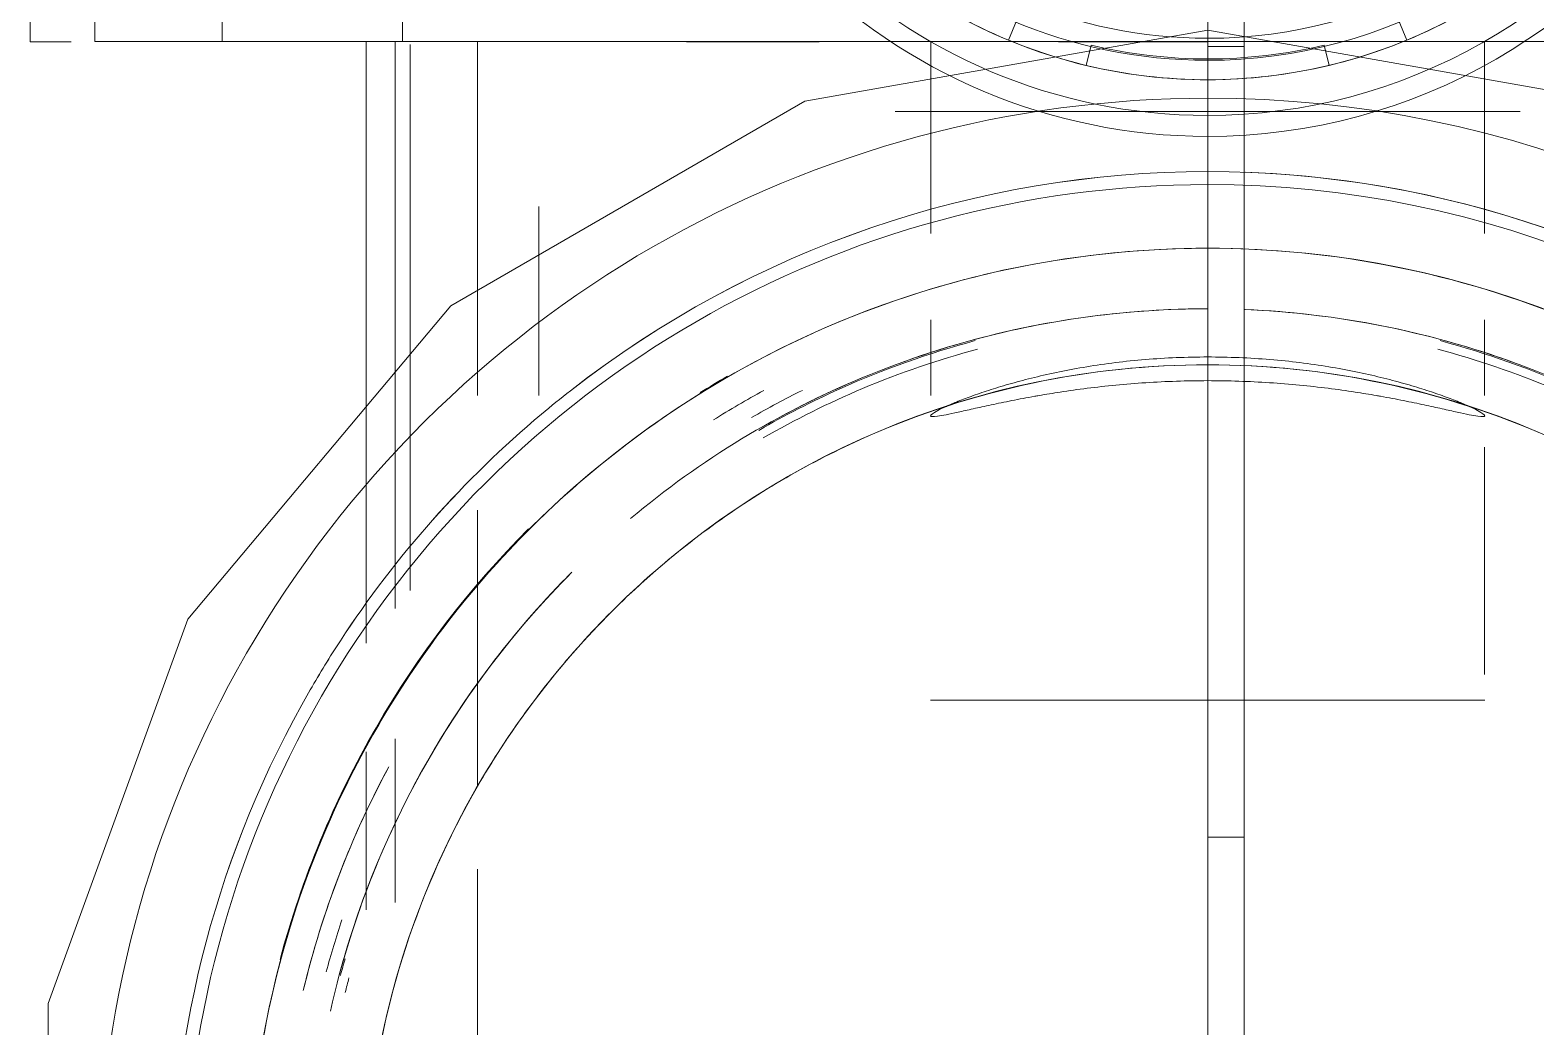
# Model space of a CAD drawing. Header units: metres. Extents: x 147 to 427, y -16 to 162.
# Drawn here: x 317.8347 to 317.9625, y 96.1173 to 96.202 of the extents above; entities that cross this region are included whole.
import ezdxf

# ---------------------------------------------------------------- set-up
doc = ezdxf.new("R2010")
doc.units = ezdxf.units.M
for name, color, linetype, lineweight in [('P-PIPE', 7, 'Continuous', 5), ('P-PIPE-CNTR', 7, 'Continuous', 5), ('P-SANR-FIXT', 7, 'Continuous', 5)]:
    doc.layers.add(name, color=color, linetype=linetype, lineweight=lineweight)

# ---------------------------------------------------------------- blocks, each defined once
blk = doc.blocks.new('Bomba Jacuzzi1 - 15B-T 1_1_2CV TRIF_220_380V _1 1_2CV_-V198-TÉRREO 1_20 - Dependente 1')
at = {"layer": 'P-SANR-FIXT', "color": 254, "lineweight": 15, "true_color": 0xd3d3d3}
for p, q in [((0.1535, 0.1000000000000005), (0.09902800000000002, 0.1000000000000005)), ((0.09902800000000002, 0.1000000000000006), (0.1535, 0.1000000000000006)), ((0.09902800000000002, 0.1000000000000006), (0.1535, 0.1000000000000006)), ((0.09905600000000002, 0.09127999058431754), (0.09905600000000002, 0.07370833872355638)), ((0.09905600000000002, 0.07308798808699972), (0.09905600000000002, 0.08369963825268044)), ((0.09905600000000002, 0.08369963825268044), (0.103056, 0.08369963825268044)), ((0.0990560000000322, 0.07147000000000037), (0.04795790829819046, 0.07147000000000037)), ((0.03983716857415912, 0.06899999999979373), (0.02594911746121761, 0.06899999999979373)), ((0.05242102550241265, 0.06772500000000041), (0.09878500888991258, 0.06772500000000041)), ((0.03579571668980281, 0.06200000000000031), (0.05924381482001789, 0.06200000000000031)), ((0.09905600000003041, 0.06200000000000031), (0.0689802932907526, 0.06200000000000031)), ((0.08634771557962757, -0.003109999999999865), (0.0085446547744097, -0.003109999999999865))]:
    blk.add_line(p, q, dxfattribs=at)
at = {"layer": 'P-SANR-FIXT', "color": 254, "lineweight": 15, "true_color": 0xe9e9e9}
for p, q in [((0.09902800000000002, 0.1000000000000005), (0.09902800000000002, 0.09650000000000053)), ((0.09902800000000002, 0.09650000000000054), (0.09902800000000002, 0.1000000000000006)), ((0.09905600000000002, 0.07370833872355638), (0.09905600000000002, 0.06682159082212967)), ((0.09905600000000002, 0.06838664109389185), (0.103056, 0.06838664109389185)), ((0.09311510000000002, 0.02652500000000036), (0.09311510000000002, 0.0229713238353825)), ((0.09905600000002632, 0.0235077779681538), (0.08275103697731374, 0.0235077779681538)), ((0.09905600000000002, 0.02272340506345061), (0.09905600000000002, 0.02352500000000038)), ((0.09905600000000002, 0.02037324762402934), (0.09905600000000002, 0.02352500000000038)), ((0.09905600000000002, 0.02037324762402911), (0.09905600000000002, 0.02272340506345061)), ((0.09905600000000002, 0.01663468702741362), (0.09905600000000002, 0.02037324762402911)), ((0.09905600000000002, 0.01663468702741398), (0.09905600000000002, 0.02037324762402934)), ((0.09311510000000002, 0.01176250000000003), (0.09311510000000002, 0.01663468702741362)), ((0.09311510000000002, 0.01176250000000048), (0.09311510000000002, 0.01663468702741398)), ((0.09311510000000002, 0.01326250000000045), (0.09311510000000002, 5.015419357484176e-16)), ((0.09905600000000002, 0.006088718036036797), (0.09905600000000002, 0.01176250000000003)), ((0.09905600000000002, 0.006088718036037295), (0.09905600000000002, 0.01176250000000048)), ((0.09905600000000002, -3.196042743662642e-17), (0.09905600000000002, 0.006088718036036797)), ((0.09905600000000002, 5.048044136244805e-16), (0.09905600000000002, 0.006088718036037295)), ((0.09311510000000002, 5.015419357484176e-16), (0.09311510000000002, -0.01326249999999951)), ((0.09311510000000002, -0.006088718036036295), (0.09311510000000002, 5.048044136244805e-16)), ((0.09311510000000002, -0.006088718036036832), (0.09311510000000002, -3.196042743662642e-17)), ((0.09905599999997164, -0.0031099999999996), (0.08634771557961866, -0.0031099999999996)), ((0.08634771557961862, -0.003109999999999684), (0.09905599999997158, -0.003109999999999684)), ((0.09905600000000002, -0.01176249999999998), (0.09905600000000002, -0.006088718036036832)), ((0.09905600000000002, -0.01176249999999954), (0.09905600000000002, -0.006088718036036295)), ((0.09311510000000002, -0.01663468702741345), (0.09311510000000002, -0.01176249999999998)), ((0.09311510000000002, -0.01663468702741305), (0.09311510000000002, -0.01176249999999954)), ((0.09905600000000002, -0.02272340506345007), (0.09905600000000002, -0.01663468702741345)), ((0.09905600000000002, -0.02272340506344993), (0.09905600000000002, -0.01663468702741305)), ((0.09311510000000002, -0.02297132383538193), (0.09311510000000002, -0.0256211825423172)), ((0.08275103697731374, -0.02350777796815307), (0.09905600000002632, -0.02350777796815307)), ((0.09311510000000002, -0.0256211825423172), (0.09311510000000002, -0.02652499999999965))]:
    blk.add_line(p, q, dxfattribs=at)
at = {"layer": 'P-SANR-FIXT', "color": 9, "lineweight": 15, "true_color": 0xc0c0c0}
for p, q in [((0.1535, 0.1000000000000005), (0.09902800000000002, 0.1000000000000005)), ((0.1870560000001197, 0.09449999999974462), (0.09905600000013966, 0.09449999999974462)), ((0.09905600000000002, 0.09450000000000038), (0.09905600000000002, -4.174393375318353e-16)), ((0.09905600000000002, 0.09450000000000038), (0.09905600000000002, 0.09127999058431754)), ((0.04795790829819046, 0.07147000000000037), (0.09905600000003222, 0.07147000000000037)), ((0.09905600000013966, 0.06899999999979373), (0.05090153967204333, 0.06899999999979373)), ((0.0689802932907526, 0.06200000000000031), (0.09905600000003041, 0.06200000000000031)), ((0.08689609248960532, 1.353583911622992e-16), (0.1075000000000001, 1.353583911622992e-16)), ((0.1075000000000001, -0.003109999999999865), (0.08634771557962757, -0.003109999999999865)), ((0.09905600000000002, -0.003145231169702491), (0.09905600000000002, -0.09449999999999967))]:
    blk.add_line(p, q, dxfattribs=at)
at = {"layer": 'P-SANR-FIXT', "color": 254, "lineweight": 15, "true_color": 0xe0e0e0}
for p, q in [((0.103056, 0.1000000000000005), (0.09905600000000002, 0.1000000000000005)), ((0.09905600000000002, 0.06838664109389146), (0.09905600000000002, 0.07308798808699972)), ((0.02532207243578296, 0.07147000000000037), (0.03873347263762102, 0.07147000000000037)), ((0.09878500888991258, 0.06772500000000041), (0.05242102550241265, 0.06772500000000041)), ((0.01093227280387992, 0.06200000000000031), (0.02877572674535542, 0.06200000000000031)), ((0.08275103697731374, 0.0235077779681538), (0.09905600000002632, 0.0235077779681538)), ((0.09311510000000002, 0.01663468702741362), (0.09311510000000002, 0.02352500000000038)), ((0.09311510000000002, 0.01663468702741398), (0.09311510000000002, 0.02352500000000038)), ((0.09311510000000002, 0.0229713238353825), (0.09311510000000002, -0.02297132383538193)), ((0.09311510000000002, 0.02297132383538264), (0.09311510000000002, 0.01326250000000045)), ((0.09311510000000002, -3.196042743662642e-17), (0.09311510000000002, 0.01176250000000003)), ((0.09311510000000002, 5.048044136244805e-16), (0.09311510000000002, 0.01176250000000048)), ((-0.08689609248962044, 1.353583911622991e-16), (0.08689609248960532, 1.353583911622992e-16)), ((0.09311510000000002, -0.01176249999999998), (0.09311510000000002, -0.006088718036036832)), ((0.09311510000000002, -0.01176249999999954), (0.09311510000000002, -0.006088718036036295)), ((0.09311510000000002, -0.01326249999999951), (0.09311510000000002, -0.02297132383538179)), ((0.09311510000000002, -0.02352499999999963), (0.09311510000000002, -0.01663468702741345)), ((0.09311510000000002, -0.02352499999999963), (0.09311510000000002, -0.01663468702741305)), ((0.09905600000002632, -0.02350777796815307), (0.08275103697731374, -0.02350777796815307))]:
    blk.add_line(p, q, dxfattribs=at)
at = {"layer": 'P-SANR-FIXT', "color": 7, "lineweight": 15, "true_color": 0xefefef}
for p, q in [((0.02877572674535541, 0.06200000000000031), (0.01661284993073687, 0.06200000000000031)), ((0.06898029329073861, 0.05680000000000045), (0.08503032854877601, 0.05680000000000045)), ((0.09311510000000002, 0.02652500000000036), (0.09311510000000002, 0.02297132383538264)), ((0.09905600000000002, 0.01176250000000003), (0.09905600000000002, 0.01663468702741362)), ((0.09905600000000002, 0.01176250000000048), (0.09905600000000002, 0.01663468702741398)), ((0.09905599999997156, 3.166817919009191e-16), (0.08689609248959657, 3.166817919009191e-16)), ((0.08689609248959661, 4.002593811947009e-16), (0.09905599999997163, 4.002593811947009e-16)), ((0.09905600000000002, -0.006088718036036295), (0.09905600000000002, 5.048044136244805e-16)), ((0.09905600000000002, -0.006088718036036832), (0.09905600000000002, -3.196042743662642e-17)), ((0.09905600000000002, -0.01663468702741345), (0.09905600000000002, -0.01176249999999998)), ((0.09905600000000002, -0.01663468702741305), (0.09905600000000002, -0.01176249999999954)), ((0.09311510000000002, -0.02297132383538179), (0.09311510000000002, -0.02652499999999965)), ((0.09905600000000002, -0.02352499999999963), (0.09905600000000002, -0.02272340506345007)), ((0.09905600000000002, -0.02352499999999963), (0.09905600000000002, -0.02272340506344993))]:
    blk.add_line(p, q, dxfattribs=at)
at = {"layer": 'P-SANR-FIXT', "color": 7, "lineweight": 15, "true_color": 0xf3f3f3}
for p, q in [((0.08503032854877601, 0.05680000000000045), (0.06898029329073861, 0.05680000000000045)), ((0.0431151, 0.01663468702741398), (0.0431151, 0.02352500000000038)), ((0.0431151, 0.01663468702741398), (0.0431151, 0.02352500000000038)), ((0.0431151, 5.048044136244805e-16), (0.0431151, 0.01176250000000048)), ((0.0431151, 0.006088718036037295), (0.0431151, 0.01176250000000048)), ((0.09902800000000002, 0.01267122112329023), (0.09902800000000002, 5.583533635444838e-16)), ((0.09905600000000002, 0.01278113293212703), (0.09905600000000002, 1.144990690029193e-15)), ((0.09905600000000002, 4.991340674109779e-16), (0.09905600000000002, 0.01272673134539941)), ((0.0431151, 5.048044136244805e-16), (0.0431151, 0.006088718036037295)), ((0.09862, 5.44077283226585e-16), (0.09862, -0.003109999999999457)), ((0.09862000000000003, 5.239850220384312e-16), (0.09862000000000003, -0.003109999999999476)), ((0.08634771557968073, -0.003109999999999457), (0.09862, -0.003109999999999457)), ((0.0431151, -0.02037324762402849), (0.0431151, -0.01663468702741305)), ((0.0431151, -0.02272340506344993), (0.0431151, -0.01663468702741305)), ((0.0431151, -0.02272340506344993), (0.0431151, -0.02037324762402849)), ((0.06458708914903882, -0.02350777796815307), (0.04528757249141721, -0.02350777796815307)), ((0.0645870891490574, -0.02350777796815307), (0.04528757249141908, -0.02350777796815307))]:
    blk.add_line(p, q, dxfattribs=at)
at = {"layer": 'P-SANR-FIXT', "color": 7, "lineweight": 15, "true_color": 0xfafafa}
for p, q in [((0.09902800000000002, 0.04425000000000057), (0.09902800000000002, 0.03300000000000055)), ((0.07541090421815666, 0.02350777796815381), (0.06898029329074325, 0.02350777796815381)), ((0.0431151, 0.01663468702741374), (0.0431151, 0.02272340506345065)), ((0.0431151, 0.01663468702741374), (0.0431151, 0.02272340506345065)), ((0.06658529617464228, 3.166817919009191e-16), (0.04311509999999998, 3.166817919009191e-16)), ((0.04311510000000002, 4.002593811947009e-16), (0.06658529617464233, 4.002593811947009e-16)), ((0.0431151, -0.00155842329472024), (0.0431151, 2.605611350916099e-16)), ((0.0431151, -0.01176249999999977), (0.0431151, 1.769835457978281e-16)), ((0.0431151, -0.01176249999999977), (0.0431151, 1.769835457978281e-16)), ((0.0431151, -0.003109999999999614), (0.0431151, -0.00155842329472024)), ((0.06898029329074327, -0.02350777796815307), (0.07541090421815669, -0.02350777796815307))]:
    blk.add_line(p, q, dxfattribs=at)
at = {"layer": 'P-SANR-FIXT', "color": 7, "lineweight": 15, "true_color": 0xfbfbfb}
for p, q in [((0.09902800000000002, 0.03300000000000057), (0.09902800000000002, 0.04425000000000058)), ((0.0431151, 0.01176250000000021), (0.0431151, 0.01663468702741374)), ((0.0431151, 0.01176250000000021), (0.0431151, 0.01663468702741374)), ((0.1075, 5.241691525270655e-16), (0.09862000000000003, 5.241691525270654e-16)), ((0.0431151, -0.01663468702741327), (0.0431151, -0.01176249999999977)), ((0.0431151, -0.01663468702741327), (0.0431151, -0.01176249999999977))]:
    blk.add_line(p, q, dxfattribs=at)
at = {"layer": 'P-SANR-FIXT', "color": 7, "lineweight": 15, "true_color": 0xfcfcfc}
for p, q in [((0.0431151, 0.02272340506345065), (0.0431151, 0.02352500000000038)), ((0.0431151, 0.02272340506345065), (0.0431151, 0.02352500000000038)), ((0.02499999999993894, 5.63639801498539e-16), (-1.575233277151256e-14, 5.63639801498539e-16)), ((0.03150000000000001, 5.474571906916029e-16), (0.03250000000000009, 5.474571906916029e-16)), ((0.03150000000000001, 5.636408006992611e-16), (0.03150000000000001, -0.003109999999999437)), ((0.03250000000000009, 5.474571906916029e-16), (0.03298236190979509, 5.474571906916029e-16)), ((0.03298236190979509, 5.474571906916029e-16), (0.03350000000000017, 5.474571906916029e-16)), ((0.03156814834742187, -0.003109999999999453), (0.03150000000000001, -0.003109999999999453)), ((0.03176794919243115, -0.003109999999999453), (0.03156814834742187, -0.003109999999999453)), ((0.03250000000000008, -0.003109999999999453), (0.03176794919243115, -0.003109999999999453)), ((0.03298236190979507, -0.003109999999999453), (0.03250000000000008, -0.003109999999999453)), ((0.03350000000000015, -0.003109999999999453), (0.03298236190979507, -0.003109999999999453)), ((0.0431151, -0.02352499999999963), (0.0431151, -0.02272340506344999)), ((0.0431151, -0.02352499999999963), (0.0431151, -0.02272340506344999))]:
    blk.add_line(p, q, dxfattribs=at)
at = {"layer": 'P-SANR-FIXT', "color": 7, "lineweight": 15, "true_color": 0xf6f6f6}
for p, q in [((0.06898029329074325, 0.02350777796815381), (0.07541090421815666, 0.02350777796815381)), ((0.09902800000000002, 5.583533635444838e-16), (0.09902800000000002, 0.01267122112329025)), ((0.09905600000000002, 0.01267447527988558), (0.09905600000000002, 5.414335646491964e-16)), ((0.0431151, -0.003109999999999682), (0.0431151, 4.839100163010352e-16)), ((0.0431151, -0.006088718036036295), (0.0431151, 5.048044136244805e-16)), ((0.0431151, -0.006088718036036295), (0.0431151, 5.048044136244805e-16)), ((0.09862, 5.439044770128022e-16), (0.08689609248965897, 5.439044770128022e-16)), ((0.06474332198854078, -0.0031099999999996), (0.05272720470961851, -0.0031099999999996)), ((0.0527272047096185, -0.003109999999999684), (0.06474332198854076, -0.003109999999999684)), ((0.09862000000000003, -0.003109999999999476), (0.1075, -0.003109999999999476)), ((0.0431151, -0.01176249999999954), (0.0431151, -0.006088718036036295)), ((0.0431151, -0.01176249999999954), (0.0431151, -0.006088718036036295)), ((0.0431151, -0.02352499999999963), (0.0431151, -0.02272340506344993)), ((0.0431151, -0.02352499999999963), (0.0431151, -0.02272340506344993)), ((0.07541090421815669, -0.02350777796815307), (0.06898029329074326, -0.02350777796815307))]:
    blk.add_line(p, q, dxfattribs=at)
at = {"layer": 'P-SANR-FIXT', "color": 7, "lineweight": 15, "true_color": 0xf8f8f8}
for p, q in [((0.0431151, 0.01176250000000048), (0.0431151, 0.01663468702741398)), ((0.0431151, 0.01176250000000048), (0.0431151, 0.01663468702741398)), ((0.0431151, 1.769835457978281e-16), (0.0431151, 0.01176250000000021)), ((0.0431151, 1.769835457978281e-16), (0.0431151, 0.01176250000000021)), ((0.0431151, -0.01663468702741305), (0.0431151, -0.01176249999999954)), ((0.0431151, -0.01663468702741305), (0.0431151, -0.01176249999999954)), ((0.0431151, -0.02272340506344999), (0.0431151, -0.01663468702741327)), ((0.0431151, -0.02037324762402862), (0.0431151, -0.01663468702741327)), ((0.0431151, -0.02272340506344999), (0.0431151, -0.02037324762402862)), ((0.04528757249141721, -0.02350777796815307), (0.06458708914903882, -0.02350777796815307)), ((0.04528757249141909, -0.02350777796815307), (0.06458708914905742, -0.02350777796815307))]:
    blk.add_line(p, q, dxfattribs=at)
at = {"layer": 'P-SANR-FIXT', "color": 9, "lineweight": 15, "true_color": 0xc0c0c0, "flags": 128}
for points in [[(0.09999998131676355, 5.050566449236575e-16), (0.09396924395872282, 0.0342020127350565), (0.07660442781418467, 0.06427875796631603), (0.04999998598757245, 0.08660253633340473), (0.01736480680291962, 0.09848077070137191), (-0.01736482548615646, 0.09848077070137187), (-0.05000000467080925, 0.08660253633340458), (-0.07660444649742139, 0.06427875796631578), (-0.09396926264195941, 0.03420201273505619), (-0.1, 1.954921369333039e-16)], [(-0.1000000000000001, -4.677232062027236e-16), (-0.0939692626419592, -0.03420201273505644), (-0.07660444649742097, -0.06427875796631592), (-0.05000000467080871, -0.08660253633340455), (-0.01736482548615584, -0.09848077070137164), (0.01736480680292023, -0.09848077070137147), (0.04999998598757299, -0.08660253633340408), (0.07660442781418506, -0.0642787579663152), (0.093969243958723, -0.03420201273505556), (0.09999998131676352, 4.695065816975192e-16)]]:
    blk.add_lwpolyline(points, dxfattribs=at)
at = {"layer": 'P-SANR-FIXT', "color": 9, "lineweight": 15, "true_color": 0xc0c0c0}
for centre, radius, start, end in [((0, 1.023625628704395e-16), 0.08689609248961411, 359.9999999999994, 179.9999999999995), ((0, 1.127187232441429e-16), 0.08149000000000008, 359.9999999999996, 179.9999999999996), ((0, 1.127187232441429e-16), 0.07159999999999996, 7.824164516400251e-13, 180.0000000000004), ((0, 1.023625628704395e-16), 0.0868960924896141, 179.9999999999999, 359.9999999999994), ((0, 1.127187232441429e-16), 0.08149000000000009, 179.9999999999996, 359.9999999999991), ((0, 1.127187232441429e-16), 0.07159999999999996, 180.0000000000008, 4.071109992273301e-13)]:
    blk.add_arc(centre, radius, start, end, dxfattribs=at)
at = {"layer": 'P-SANR-FIXT', "color": 254, "lineweight": 15, "true_color": 0xd3d3d3}
for centre, radius, start, end in [((0, 1.290458026391406e-16), 0.08689609248961411, 359.9999999999994, 179.9999999999995), ((0, 2.844391389089651e-16), 0.08154999999999993, 44.99999999999996, 74.99999999999996), ((0, 1.431086360526023e-16), 0.07635299999999996, 67.49999999999972, 77.36021357126175), ((0, 2.167599433278156e-16), 0.07634999999999995, 44.99999999999996, 74.99999999999996), ((0, 2.19957385638736e-16), 0.07635000000000003, 45.0000000000004, 73.70116490363034), ((0, 1.431086360526023e-16), 0.07635299999999993, 44.99999999999967, 59.95697893942856), ((0, 1.431086360526023e-16), 0.07635299999999995, 22.49999999999967, 39.94406122228113), ((0, 2.167599433278156e-16), 0.07634999999999996, 24.37700643821345, 29.99999999999997), ((0, 1.431086360526023e-16), 0.07635300000000007, 359.9999999999994, 19.95504250060435), ((0, 2.167599433278156e-16), 0.07635000000000007, 359.9999999999996, 14.99999999999997), ((0, 2.19957385638736e-16), 0.07635000000000003, 3.766041550160073e-13, 15.00000000000037), ((0, 1.290458026391406e-16), 0.0868960924896141, 179.9999999999999, 359.9999999999994), ((0, 1.431086360526023e-16), 0.07635300000000006, 340.0449574993947, 357.605156484576), ((0, 2.167599433278156e-16), 0.07635000000000003, 344.9999999999997, 357.6392696897937)]:
    blk.add_arc(centre, radius, start, end, dxfattribs=at)
at = {"layer": 'P-SANR-FIXT', "color": 254, "lineweight": 15, "true_color": 0xe0e0e0}
for centre, radius, start, end in [((0, 2.876365812198856e-16), 0.08155000000000005, 60.00000000000038, 75.0000000000004), ((0, 3.521183344901147e-16), 0.07898999999999994, 61.68274863901873, 68.92082583757892), ((0, 2.19957385638736e-16), 0.07635000000000007, 24.37700643821386, 30.00000000000044), ((0, 2.167599433278156e-16), 0.07634999999999997, 15, 24.37700643821345), ((0, 2.19957385638736e-16), 0.07635, 345, 357.639269689794), ((0, 2.167599433278156e-16), 0.07635000000000004, 335.6229935617862, 344.9999999999997)]:
    blk.add_arc(centre, radius, start, end, dxfattribs=at)
at = {"layer": 'P-SANR-FIXT', "color": 254, "lineweight": 15, "true_color": 0xe9e9e9}
for centre, radius, start, end in [((0, 3.521183344901147e-16), 0.07898999999999996, 68.92082583757893, 76.4724050591414), ((0, 2.19957385638736e-16), 0.07635000000000004, 73.70116490363034, 75.00000000000041), ((0, 2.844391389089651e-16), 0.08154999999999997, 29.99999999999996, 31.90289586257893), ((0, 2.19957385638736e-16), 0.07635000000000006, 15.00000000000038, 24.37700643821385), ((0, 2.19957385638736e-16), 0.07634999999999997, 335.6229935617865, 345)]:
    blk.add_arc(centre, radius, start, end, dxfattribs=at)
at = {"layer": 'P-SANR-FIXT', "color": 7, "lineweight": 15, "true_color": 0xefefef}
for centre, radius, start, end in [((0, 3.553157768010351e-16), 0.07899000000000005, 61.68274863901914, 76.47240505914175), ((0, 3.859579322806895e-16), 0.07748999999999996, 71.58660452577593, 74.99999999999999), ((0, 3.521183344901147e-16), 0.07898999999999995, 28.51093892139658, 32.10343579877341)]:
    blk.add_arc(centre, radius, start, end, dxfattribs=at)
at = {"layer": 'P-SANR-FIXT', "color": 7, "lineweight": 15, "true_color": 0xf3f3f3}
for centre, radius, start, end in [((0, 3.891553745916099e-16), 0.07749000000000006, 71.58660452577634, 75.00000000000041), ((0, 2.876365812198856e-16), 0.08155000000000007, 30.00000000000044, 31.90289586257934)]:
    blk.add_arc(centre, radius, start, end, dxfattribs=at)
at = {"layer": 'P-SANR-FIXT', "color": 7, "lineweight": 15, "true_color": 0xfcfcfc}
for centre, radius, start, end in [((0, 4.874767256524138e-16), 0.07549499999999999, 74.99999999999999, 75.9645618019666), ((0, 4.906741679633342e-16), 0.07549500000000005, 75.0000000000004, 75.96456180196702), ((0, 4.229949723821846e-16), 0.07624500000000006, 73.89910730291977, 75.00000000000041), ((0, 4.874767256524138e-16), 0.07549499999999998, 22.84066461061396, 29.99999999999997), ((0, 4.906741679633342e-16), 0.07549500000000008, 22.84066461061437, 30.00000000000043), ((0, 4.229949723821846e-16), 0.07624500000000008, 24.19018880764629, 30.00000000000044), ((0, 4.229949723821846e-16), 0.07624500000000008, 15.00000000000038, 24.19018880764629), ((0, 4.874767256524138e-16), 0.07549499999999999, 14.99999999999999, 22.84066461061396), ((0, 4.906741679633342e-16), 0.07549500000000006, 15.00000000000038, 22.84066461061437), ((0, 4.53637127861839e-16), 0.07624500000000006, 335.8098111923537, 344.9999999999997), ((0, 4.568345701727594e-16), 0.076245, 335.8098111923541, 345), ((0, 4.874767256524138e-16), 0.07549500000000006, 337.1593353893857, 344.9999999999997), ((0, 4.906741679633342e-16), 0.07549499999999999, 337.1593353893861, 345)]:
    blk.add_arc(centre, radius, start, end, dxfattribs=at)
at = {"layer": 'P-SANR-FIXT', "color": 7, "lineweight": 15, "true_color": 0xfafafa}
for centre, radius, start, end in [((0, 4.197975300712642e-16), 0.076245, 73.89910730291936, 74.99999999999999), ((0, 3.891553745916099e-16), 0.07749000000000006, 26.37272418694239, 30.00000000000044), ((0, 4.197975300712642e-16), 0.07624499999999997, 24.19018880764585, 29.99999999999996)]:
    blk.add_arc(centre, radius, start, end, dxfattribs=at)
at = {"layer": 'P-SANR-FIXT', "color": 7, "lineweight": 15, "true_color": 0xf6f6f6}
blk.add_arc((0, 3.553157768010351e-16), 0.07899000000000007, 28.51093892139699, 32.10343579877384, dxfattribs=at)
at = {"layer": 'P-SANR-FIXT', "color": 7, "lineweight": 15, "true_color": 0xf8f8f8}
blk.add_arc((0, 3.859579322806895e-16), 0.07748999999999996, 26.372724186942, 29.99999999999996, dxfattribs=at)
at = {"layer": 'P-SANR-FIXT', "color": 7, "lineweight": 15, "true_color": 0xfbfbfb}
blk.add_arc((0, 4.197975300712642e-16), 0.076245, 14.99999999999999, 24.19018880764587, dxfattribs=at)
at = {"layer": 'P-SANR-FIXT', "color": 9, "lineweight": 15, "true_color": 0xc0c0c0}
for centre, major_axis, ratio, start_param, end_param in [((-8.872786700619351e-06, 1.194313342431606e-16), (1.85329449417384e-09, 0.09424203516568411), 0.9999999532919074, 4.712389000049942, 7.853981653639738), ((-3.064626870619938e-06, 1.531878561429779e-16), (0, 0.08799999999999777), 0.999999953291906, 5.759586531581283, 6.806784082777887), ((6.456456463216353e-18, 1.709992020943752e-16), (0, 0.08799999999999779), 0.9999999532919058, 5.759586531581277, 6.806784082777881), ((-3.064626870619938e-06, 1.531878561429779e-16), (0, 0.08799999999999764), 0.9999999532919092, 5.410520681182419, 5.704108085568484), ((6.456456463216353e-18, 1.709992020943752e-16), (0, 0.08799999999999779), 0.9999999532919058, 5.410520681182411, 5.704108085568676), ((6.456456463216353e-18, 1.709992020943752e-16), (1.730535956371782e-09, 0.0879999999999977), 0.9999999532919076, 4.71238900004986, 5.374693961454394), ((-3.064626870619938e-06, 1.531878561429779e-16), (0, 0.08799999999999765), 0.999999953291909, 4.712388980384688, 5.374623936300913), ((-8.872786700619351e-06, 1.194313342431606e-16), (1.853288258245072e-09, 0.09424203516568413), 0.9999999532919074, 1.570796346460093, 4.712389000049876), ((-3.064626870619938e-06, 1.531878561429779e-16), (0, 0.08799999999999777), 0.999999953291906, 1.570796326794898, 4.014257279586957), ((-3.064626870619938e-06, 1.531878561429779e-16), (-1.639127731323199e-09, 0.08799999999999769), 0.9999999532919077, 4.050154005842011, 4.712388961758236), ((6.456456463216353e-18, 1.709992020943752e-16), (0, 0.0879999999999977), 0.9999999532919074, 1.606865268131576, 4.01425727958695), ((6.456456463216353e-18, 1.709992020943752e-16), (0, 0.08799999999999764), 0.9999999532919093, 4.050084018980147, 4.676320039047997)]:
    blk.add_ellipse(centre, major_axis=major_axis, ratio=ratio, start_param=start_param, end_param=end_param, dxfattribs=at)
at = {"layer": 'P-SANR-FIXT', "color": 254, "lineweight": 15, "true_color": 0xd3d3d3}
for centre, major_axis, ratio, start_param, end_param in [((-3.064626870619938e-06, 1.531878561429779e-16), (0, 0.08799999999999764), 0.9999999532919095, 5.704108085568484, 5.759586531581284), ((6.456456463216353e-18, 1.709992020943752e-16), (0, 0.08799999999999779), 0.9999999532919058, 5.704108085568676, 5.759586531581277), ((-3.064626870619938e-06, 1.531878561429779e-16), (0, 0.08799999999999765), 0.999999953291909, 5.374623936300913, 5.410520681182419), ((6.456456463216353e-18, 1.709992020943752e-16), (0, 0.0879999999999978), 0.9999999532919057, 5.374693941789213, 5.410520681182411)]:
    blk.add_ellipse(centre, major_axis=major_axis, ratio=ratio, start_param=start_param, end_param=end_param, dxfattribs=at)
at = {"layer": 'P-SANR-FIXT', "color": 9, "lineweight": 15, "true_color": 0xc0c0c0}
for points, knots in [([(-0.08149, 6.915610263412785e-16), (-0.08148999999999998, 0.005333582773260973), (-0.08043936840709714, 0.01600059014543053), (-0.0757721031800545, 0.0313863415192503), (-0.06819284841398482, 0.04556576560923738), (-0.05799301510907046, 0.05799445858359879), (-0.04556408001983154, 0.0681929903311892), (-0.02665942578964575, 0.0783037554691922), (7.537335626577962e-07, 0.08361310612496461), (0.03199919312469778, 0.07724569004400805), (0.05912412820276933, 0.05912064882930373), (0.07724849923916756, 0.03199308827359808), (0.0814900000000001, 0.01066357034138363), (0.08149000000000003, -6.285110452919352e-16)], [-1, -1, -1, -1, -0.9375, -0.875, -0.8125, -0.75, -0.6875, -0.625, -0.5, -0.375, -0.25, -0.125, 0, 0, 0, 0]), ([(0.07160000000000001, 8.170372942311886e-16), (0.07159999999999996, 0.004996843003584869), (0.07055012434632335, 0.01499139778632501), (0.06589111025518522, 0.02933330300252009), (0.05835243489548379, 0.04239177096085897), (0.04826334414661269, 0.05359771425668258), (0.0360648502580706, 0.0624614457847582), (0.02229012284592068, 0.06859358641576921), (0.002624721371722811, 0.07278074740840991), (-0.02278000513027219, 0.07011875253094395), (-0.04933087644795584, 0.05478847502356465), (-0.06735058388932334, 0.02998633844027752), (-0.0716000000000001, 0.009997411137902276), (-0.07160000000000001, -3.300021714225388e-16)], [-1, -1, -1, -1, -0.9333333333333333, -0.8666666666666667, -0.8, -0.7333333333333333, -0.6666666666666666, -0.6, -0.5333333333333333, -0.4, -0.2666666666666667, -0.1333333333333333, 0, 0, 0, 0]), ([(0.08149, -6.512403850954116e-16), (0.08148999999999997, -0.005331785170691825), (0.08044018347857498, -0.0159962075207034), (0.07577345726074407, -0.03138322580897823), (0.06819486301830606, -0.04556270254235167), (0.05799556549671066, -0.05799192230404528), (0.04556708016979629, -0.06819098187628486), (0.02666286868296153, -0.07830258590981386), (2.917092179272419e-06, -0.08361310525599641), (-0.03199578100517066, -0.07724709681733986), (-0.05912158446045693, -0.05912325027610014), (-0.07724687002309763, -0.03199649235308241), (-0.08149000000000008, -0.01066716554652141), (-0.08149000000000003, 7.048153727318152e-16)], [-1, -1, -1, -1, -0.9375, -0.875, -0.8125, -0.75, -0.6875, -0.625, -0.5, -0.375, -0.25, -0.125, 0, 0, 0, 0]), ([(-0.07160000000000001, -8.162617680635638e-16), (-0.07159999999999994, -0.004998705568951706), (-0.0705492235242164, -0.01499593211006942), (-0.06588961795123277, -0.02933649530441696), (-0.05835022473143901, -0.0423948629436537), (-0.04826056498655445, -0.05360020190055405), (-0.03606161013376021, -0.06246332051961071), (-0.02228656631151024, -0.06859474071664154), (-0.002620951118988878, -0.07278088395454108), (0.02278365785610294, -0.07011757158513147), (0.04933365487162434, -0.05478591583913355), (0.06735238439740708, -0.02998283883067848), (0.07160000000000011, -0.009993686007168193), (0.07160000000000001, 8.136043921913583e-16)], [-1, -1, -1, -1, -0.9333333333333333, -0.8666666666666667, -0.8, -0.7333333333333333, -0.6666666666666666, -0.6, -0.5333333333333333, -0.4, -0.2666666666666667, -0.1333333333333333, 0, 0, 0, 0])]:
    blk.add_open_spline(points, degree=3, knots=knots, dxfattribs=at)
at = {"layer": 'P-SANR-FIXT', "color": 7, "lineweight": 15, "true_color": 0xfafafa}
for points in [[(0.06725966523939035, 0.02352500000000038), (0.06718528992804011, 0.02352500000000035), (0.06717186702195883, 0.02332520632458718), (0.06722690217056908, 0.02293061317016548)], [(0.06770385827511761, 0.02292761926369992), (0.06749351329534267, 0.02332260022925559), (0.06735028937225293, 0.02352500000000038), (0.06725966523939035, 0.02352500000000037)], [(0.07204296775630119, -0.00528773081993161), (0.07218496153671622, -0.003560387205283132), (0.07225557536829667, -0.001783230087651041), (0.07226253747327147, 6.716026254008009e-16)], [(0.06722690217056906, -0.02293061317016469), (0.06717186702195882, -0.02332520632458642), (0.06718528992804013, -0.02352499999999965), (0.06725966523939036, -0.02352499999999963)], [(0.06725966523939036, -0.02352499999999963), (0.06735028937225296, -0.02352499999999961), (0.06749351329534271, -0.02332260022925484), (0.06770385827511767, -0.02292761926369918)]]:
    blk.add_open_spline(points, degree=3, dxfattribs=at)
at = {"layer": 'P-SANR-FIXT', "color": 7, "lineweight": 15, "true_color": 0xf8f8f8}
for points in [[(0.06722690217056908, 0.02293061317016548), (0.06728193731917934, 0.02253602001574377), (0.06740543052248112, 0.02194662738231354), (0.06757486483220662, 0.02118131021015163)], [(0.06849269258512396, 0.02118228345161362), (0.06834027601593835, 0.02156331237550506), (0.06805293627312266, 0.02223885721796099), (0.06780903076500511, 0.02273012878092209), (0.06770385827511761, 0.02292761926369992)], [(0.06892295764663528, 0.0146736159136997), (0.06894355751487798, 0.01455769755414245), (0.06896408061050831, 0.01444089299058294), (0.06898451504228778, 0.01432322334532138)], [(0.06959988120346877, 0.01023165422180731), (0.06980005837753699, 0.008649932494654304), (0.06996584521950593, 0.006977730143898205), (0.07007614978936623, 0.005257992802692371)], [(0.0720429677563012, 0.005287730819932649), (0.07190097397588617, 0.007015074434581081), (0.07168760024663655, 0.008692604546245954), (0.07142603123523922, 0.01027537323332437)], [(0.07024764732929105, 4.486107110026189e-16), (0.0702412766569782, -0.001770983129829918), (0.07018645435922653, -0.003538255461485381), (0.07007614978936623, -0.005257992802691194)], [(0.06757486483220662, -0.02118131021015078), (0.06740543052248109, -0.02194662738231272), (0.06728193731917931, -0.02253602001574296), (0.06722690217056906, -0.02293061317016469)], [(0.06770385827511767, -0.02292761926369918), (0.06780903076500515, -0.02273012878092136), (0.06805293627312267, -0.02223885721796026), (0.06834027601593841, -0.02156331237550432), (0.06849269258512401, -0.02118228345161288)]]:
    blk.add_open_spline(points, degree=3, dxfattribs=at)
at = {"layer": 'P-SANR-FIXT', "color": 7, "lineweight": 15, "true_color": 0xf6f6f6}
for points in [[(0.06757486483220662, 0.02118131021015163), (0.06765958198706938, 0.02079865162407067), (0.06785198685000676, 0.01994537218254293), (0.06818773320361976, 0.0184182261614933), (0.06855279372573979, 0.01666470784975068), (0.0688013532215391, 0.0153579011385356), (0.06892295764663528, 0.0146736159136997)], [(0.07007614978936623, 0.005257992802692371), (0.07018645435922652, 0.003538255461486537), (0.07024127665697817, 0.001770983129830968), (0.07024764732929105, 4.487743266194319e-16)], [(0.07226253747327147, 6.719595922120442e-16), (0.07225557536829666, 0.001783230087652231), (0.07218496153671623, 0.003560387205284218), (0.0720429677563012, 0.005287730819932649)], [(0.07007614978936623, -0.005257992802691194), (0.06996584521950593, -0.006977730143897006), (0.069800058377537, -0.00864993249465317), (0.0695998812034688, -0.01023165422180618)], [(0.07142603123523923, -0.0102753732333234), (0.07168760024663658, -0.00869260454624495), (0.07190097397588617, -0.007015074434580087), (0.07204296775630119, -0.00528773081993161)], [(0.06898451504228781, -0.01432322334532036), (0.06896408061050834, -0.01444089299058192), (0.06894355751487802, -0.01455769755414144), (0.06892295764663531, -0.01467361591369869)], [(0.06819261889837099, -0.01838049744637691), (0.06807581775241549, -0.01892727483517564), (0.06785198685000682, -0.01994537218254205), (0.0676595819870694, -0.02079865162406982), (0.06757486483220662, -0.02118131021015078)], [(0.06849269258512401, -0.02118228345161288), (0.06864510915430962, -0.02080125452772143), (0.06880627242127295, -0.02037696910116651), (0.0689752615231798, -0.01991220222248023)]]:
    blk.add_open_spline(points, degree=3, dxfattribs=at)
for points, knots in [([(0.06948857519402914, 0.01839817089223983), (0.06940299181331269, 0.01867000913774218), (0.06923265809351173, 0.01919481117838594), (0.06888685405475464, 0.0201648263878898), (0.06864510915430957, 0.02080125452772218), (0.06849269258512396, 0.02118228345161362)], [-0.4285714285714285, -0.4285714285714285, -0.4285714285714285, -0.4285714285714285, -0.3928571428571428, -0.3571428571428571, -0.2857142857142857, -0.2857142857142857, -0.2857142857142857, -0.2857142857142857]), ([(0.07142603123523922, 0.01027537323332437), (0.07129524672954053, 0.01106675757686358), (0.07100958007706933, 0.01260214555164877), (0.07052849131005183, 0.01474203340100002), (0.07010196428586599, 0.01636779410709976), (0.06974615837781038, 0.01756378170537186), (0.06957415857474558, 0.01812633264673748), (0.06948857519402914, 0.01839817089223983)], [-0.7142857142857143, -0.7142857142857143, -0.7142857142857143, -0.7142857142857143, -0.6428571428571428, -0.5714285714285714, -0.5, -0.4642857142857143, -0.4285714285714285, -0.4285714285714285, -0.4285714285714285, -0.4285714285714285]), ([(0.0689845150422878, 0.01432322334532139), (0.06908470843683383, 0.01374626963694241), (0.06930083178380307, 0.01242885602809796), (0.06949979261643469, 0.01102251508538381), (0.06959988120346877, 0.01023165422180731)], [-0.4164713823845432, -0.4164713823845432, -0.4164713823845432, -0.4164713823845432, -0.3571428571428571, -0.2857142857142857, -0.2857142857142857, -0.2857142857142857, -0.2857142857142857])]:
    blk.add_open_spline(points, degree=3, knots=knots, dxfattribs=at)
at = {"layer": 'P-SANR-FIXT', "color": 7, "lineweight": 15, "true_color": 0xf3f3f3}
for points, knots in [([(0.0695998812034688, -0.01023165422180618), (0.0694997926164347, -0.01102251508538269), (0.06930083178380311, -0.01242885602809683), (0.06908470843683384, -0.01374626963694136), (0.06898451504228781, -0.01432322334532036)], [-0.7142857142857143, -0.7142857142857143, -0.7142857142857143, -0.7142857142857143, -0.6428571428571428, -0.5835286176154568, -0.5835286176154568, -0.5835286176154568, -0.5835286176154568]), ([(0.0689752615231798, -0.01991220222248023), (0.06905975607413323, -0.0196798187831371), (0.06923265809351181, -0.01919481117838515), (0.06948815867321324, -0.01840760811741952), (0.06974615837781042, -0.01756378170537103), (0.07010196428586599, -0.01636779410709889), (0.07035788050037749, -0.01539233768343906), (0.07052336736638425, -0.01471053756732723)], [-0.6428571428571428, -0.6428571428571428, -0.6428571428571428, -0.6428571428571428, -0.6071428571428571, -0.5714285714285714, -0.5357142857142857, -0.5, -0.4285714285714285, -0.4285714285714285, -0.4285714285714285, -0.4285714285714285])]:
    blk.add_open_spline(points, degree=3, knots=knots, dxfattribs=at)
for points in [[(0.07052336736638425, -0.01471053756732723), (0.070688854232391, -0.01402873745121541), (0.07100958007706934, -0.01260214555164788), (0.07129524672954056, -0.01106675757686263), (0.07142603123523923, -0.0102753732333234)], [(0.06892295764663531, -0.01467361591369869), (0.06880135322153913, -0.01535790113853462), (0.0685527937257398, -0.01666470784974972), (0.06830942004432647, -0.01783372005757819), (0.06819261889837099, -0.01838049744637691)]]:
    blk.add_open_spline(points, degree=3, dxfattribs=at)
blk = doc.blocks.new('AF_Soldavel_Uniao - Standard-V206-TÉRREO 1_20 - Dependente 1')
at = {"layer": 'P-PIPE', "color": 4, "lineweight": 15, "true_color": 0x00ffff}
for p, q in [((149.5328222662919, 96.2832204922911), (149.5324099444893, 96.28493974059516)), ((149.5328222662919, 96.2832204922911), (149.5324099444893, 96.28493974059516)), ((149.5530260346183, 96.28493974059516), (149.5526137128157, 96.2832204922911)), ((149.5530260346183, 96.28493974059516), (149.5526137128157, 96.2832204922911)), ((149.5257936532354, 96.28278997725076), (149.5264706266881, 96.28115671948046)), ((149.5257936532354, 96.28278997725076), (149.5264706266881, 96.28115671948046)), ((149.5589653524194, 96.28115671948046), (149.5596423258721, 96.28278997725076)), ((149.5589653524194, 96.28115671948046), (149.5596423258721, 96.28278997725076)), ((149.5104590101071, 96.26952359909222), (149.5091148859635, 96.27067214351304)), ((149.5104590101071, 96.26952359909222), (149.5091148859635, 96.27067214351304)), ((149.5763210931441, 96.27067214351304), (149.5749769690005, 96.26952359909222)), ((149.5763210931441, 96.27067214351304), (149.5749769690005, 96.26952359909222)), ((149.5050257930891, 96.2650439900096), (149.5065334809477, 96.26412057172894)), ((149.5050257930891, 96.2650439900096), (149.5065334809477, 96.26412057172894)), ((149.5004175876286, 96.24529778754557), (149.4986550708817, 96.24543692315194)), ((149.5004175876286, 96.24529778754557), (149.4986550708817, 96.24543692315194)), ((149.4986550708817, 96.23848014283388), (149.5004175876286, 96.23861927844025)), ((149.4986550708817, 96.23848014283388), (149.5004175876286, 96.23861927844025)), ((149.5065334809477, 96.21979649425688), (149.5050257930891, 96.2188730759762)), ((149.5065334809477, 96.21979649425688), (149.5050257930891, 96.2188730759762)), ((149.5091148859635, 96.2132449224728), (149.5104590101071, 96.21439346689358)), ((149.5091148859635, 96.2132449224728), (149.5104590101071, 96.21439346689358)), ((149.5749769690005, 96.21439346689358), (149.5763210931441, 96.2132449224728)), ((149.5749769690005, 96.21439346689358), (149.5763210931441, 96.2132449224728)), ((149.5264706266881, 96.20276034650537), (149.5257936532354, 96.20112708873506)), ((149.5264706266881, 96.20276034650537), (149.5257936532354, 96.20112708873506)), ((149.5596423258721, 96.20112708873506), (149.5589653524194, 96.20276034650537)), ((149.5596423258722, 96.20112708873506), (149.5589653524194, 96.20276034650537)), ((149.5324099444893, 96.19897732539064), (149.5328222662919, 96.20069657369476)), ((149.5324099444893, 96.19897732539064), (149.5328222662919, 96.20069657369476)), ((149.5526137128157, 96.20069657369476), (149.5530260346183, 96.19897732539064)), ((149.5526137128157, 96.20069657369476), (149.5530260346183, 96.19897732539064))]:
    blk.add_line(p, q, dxfattribs=at)
for radius, start, end in [(0.04420000000001778, 90, 269.9999999999996), (0.04419999999999809, 90, 103.486349230046), (0.04420000000000069, 30.00000000001039, 90), (0.04420000000001778, 76.513650769993, 90), (0.04420000000000095, 103.4863492300432, 112.513650769967), (0.04243199999999919, 76.51365076998142, 103.4863492300186), (0.04243199999999919, 76.51365076998142, 103.4863492300186), (0.04419999999999146, 67.48634923002543, 76.51365076998785), (0.04420000000000861, 112.5136507699731, 139.4863492300066), (0.04420000000000095, 40.51365076999836, 67.48634923003048), (0.0424319999999966, 112.513650769979, 139.4863492300352), (0.0424319999999966, 112.513650769979, 139.4863492300352), (0.04243199999999826, 40.51365076999744, 67.48634923002656), (0.04243200000001986, 40.51365076998692, 67.48634923003688), (0.03069999999999595, 90, 135), (0.03069999999999595, 90, 135), (0.03069999999999595, 90, 135), (0.0306999999999929, 90, 135), (0.03070000000001281, 15.00000000000395, 90), (0.03070000000001281, 15.00000000000395, 90), (0.03070000000001281, 15.00000000000395, 90), (0.03069999999999595, 14.99999999999583, 90), (0.04420000000000135, 139.4863492300066, 148.5136507699927), (0.04420000000000861, 31.48634923000728, 40.51365076999345), (0.04419999999999625, 148.5136507699933, 175.4863492299956), (0.0424320000000037, 148.5136507699917, 175.4863492300137), (0.0424320000000037, 148.5136507699917, 175.4863492300137), (0.0307000000000024, 150.0000000000104, 269.9999999999996), (0.0307000000000024, 150.0000000000104, 269.9999999999996), (0.0307000000000024, 150.0000000000104, 269.9999999999996), (0.03069999999999595, 150.0000000000146, 269.9999999999996), (0.04419999999999625, 175.4863492299956, 184.513650770004), (0.02499999999999454, 180, 194.9999999999975), (0.02500000000000568, 180, 195.0000000000056), (0.02500000000000568, 180, 195.0000000000056), (0.02499999999999454, 180, 194.9999999999975), (0.04420000000000135, 184.5136507700034, 211.4863492300183), (0.0424319999999998, 184.5136507699854, 211.4863492300051), (0.0424319999999998, 184.5136507699854, 211.4863492300051), (0.02499999999999454, 329.9999999999837, 345.0000000000018), (0.02499999999998652, 329.9999999999907, 345.0000000000059), (0.02499999999998652, 329.9999999999907, 345.0000000000059), (0.02499999999999454, 329.9999999999837, 345.0000000000018), (0.03069999999999595, 269.9999999999996, 345.0000000000039), (0.03069999999999595, 269.9999999999996, 345.0000000000039), (0.03069999999999595, 269.9999999999996, 345.0000000000039), (0.03070000000001281, 269.9999999999996, 344.9999999999957), (0.02499999999999618, 299.9999999999874, 314.9999999999997), (0.02499999999998652, 299.9999999999945, 315.0000000000078), (0.02499999999998652, 299.9999999999945, 315.0000000000078), (0.02499999999999618, 299.9999999999874, 314.9999999999997), (0.04420000000001778, 269.9999999999996, 329.9999999999842), (0.04420000000000861, 211.486349230028, 220.513650769985), (0.04420000000000135, 319.486349230025, 328.5136507699809), (0.04243200000001986, 220.5136507700022, 247.48634923003), (0.04243200000001986, 220.5136507700022, 247.48634923003), (0.0424319999999966, 292.5136507699797, 319.4863492300115), (0.0424319999999966, 292.5136507699797, 319.4863492300115), (0.04420000000000095, 220.5136507699875, 247.4863492300326), (0.04420000000000861, 292.5136507699684, 319.4863492300143), (0.04419999999999809, 247.4863492300218, 256.5136507699538), (0.04243199999999919, 256.5136507699796, 283.4863492300197), (0.04243199999999919, 256.5136507699796, 283.4863492300197), (0.04420000000001183, 283.4863492300027, 292.5136507700007), (0.04420000000001778, 256.5136507699611, 269.9999999999996), (0.04419999999999146, 269.9999999999996, 283.4863492300116)]:
    blk.add_arc((149.5427179895538, 96.24195853299291), radius, start, end, dxfattribs=at)
blk = doc.blocks.new('AF_Soldavel_Valvula de Retencao - Soldável - 50 mm-3999613-TÉRREO 1_20 - Dependente 1')
at = {"layer": 'P-PIPE', "color": 4, "lineweight": 15, "true_color": 0x00ffff}
for centre, radius, start, end in [((149.5427179895538, 96.2419585329929), 0.04901000000000977, 90, 269.9999999999996), ((149.5427179895538, 96.2419585329929), 0.04901000000000977, 90, 269.9999999999996), ((149.5427179895538, 96.2419585329929), 0.04901000000000363, 30.00000000000415, 90), ((149.5427179895538, 96.2419585329929), 0.04901000000000977, 30.00000000001134, 90), ((149.5427179895538, 96.24195853299298), 0.04722999999916055, 90, 269.9999999999996), ((149.5427179895538, 96.2419585329929), 0.04723000000001321, 90, 269.9999999999996), ((149.5427179895538, 96.24195853299298), 0.04723000000083744, 30.75838893823045, 90), ((149.5427179895538, 96.2419585329929), 0.04722999999998478, 30.75873572851567, 90), ((149.5427179895538, 96.2419585329929), 0.04255000000000564, 90, 269.9999999999996), ((149.5427179895538, 96.2419585329929), 0.04255000000000564, 30.00000000001085, 90), ((149.5427179895538, 96.2419585329929), 0.04068000000000893, 90, 269.9999999999996), ((149.5427179895538, 96.2419585329929), 0.04068000000000893, 90, 269.9999999999996), ((149.5427179895538, 96.2419585329929), 0.04068000000000893, 30.00000000001405, 90), ((149.5427179895538, 96.2419585329929), 0.04068000000000893, 30.00000000001405, 90), ((149.5427179895538, 96.2419585329929), 0.03052000000000274, 90, 135), ((149.5427179895538, 96.2419585329929), 0.03052000000000274, 90, 135), ((149.5427179895538, 96.2419585329929), 0.03051999999999566, 90, 135), ((149.5427179895538, 96.2419585329929), 0.03052000000000016, 90, 130.0000000000274), ((149.5427179895538, 96.2419585329929), 0.03051999999999566, 15.0000000000024, 90), ((149.5427179895538, 96.2419585329929), 0.03051999999999566, 15.0000000000024, 90), ((149.5427179895538, 96.2419585329929), 0.03051999999999566, 9.999999999991166, 90), ((149.5427179895538, 96.2419585329929), 0.03052000000000495, 15.0000000000024, 90), ((149.5427179895538, 96.2419585329929), 0.02500000000000568, 90, 104.9999999999894), ((149.5427179895538, 96.2419585329929), 0.02499999999999454, 90, 104.9999999999973), ((149.5427179895538, 96.2419585329929), 0.02499999999999454, 75.00000000000274, 90), ((149.5427179895538, 96.2419585329929), 0.02499999999997726, 74.99999999999433, 90), ((149.5427179895538, 96.2419585329929), 0.03051999999999566, 150.0000000000182, 269.9999999999996), ((149.5427179895538, 96.2419585329929), 0.03051999999999566, 150.0000000000182, 269.9999999999996), ((149.5427179895538, 96.2419585329929), 0.03051999999999566, 150.0000000000182, 269.9999999999996), ((149.5427179895538, 96.2419585329929), 0.03052000000001958, 150.0000000000025, 269.9999999999996), ((149.5427179895538, 96.24195853299278), 0.02500000000000568, 180, 195.0000000000056), ((149.5427179895538, 96.2419585329929), 0.02500000000000568, 180, 195.0000000000056), ((149.5427179895538, 96.2419585329929), 0.02499999999999454, 180, 194.9999999999896), ((149.5427179895538, 96.24195853299278), 0.02499999999999454, 180, 194.9999999999817), ((149.5427179895538, 96.2419585329929), 0.03052000000000564, 269.9999999999996, 349.9999999999785), ((149.5427179895538, 96.2419585329929), 0.02499999999998652, 299.9999999999904, 345.000000000013), ((149.5427179895538, 96.2419585329929), 0.02499999999999454, 299.9999999999711, 345.0000000000018), ((149.5427179895538, 96.24195853299278), 0.02499999999998652, 330.0000000000363, 345.000000000016), ((149.5427179895538, 96.24195853299278), 0.02499999999999454, 330.0000000000119, 345.0000000000018), ((149.5427179895538, 96.2419585329929), 0.03052000000000495, 269.9999999999996, 344.9999999999972), ((149.5427179895538, 96.2419585329929), 0.03052000000000495, 269.9999999999996, 344.9999999999972), ((149.5427179895538, 96.2419585329929), 0.03051999999999566, 269.9999999999996, 344.9999999999972), ((149.5427179895538, 96.24195853299278), 0.02499999999998652, 300.0000000000015, 315.0000000000159), ((149.5427179895538, 96.24195853299278), 0.02499999999999618, 299.9999999999874, 314.9999999999997), ((149.5427179895538, 96.2419585329929), 0.04068000000000231, 269.9999999999996, 329.9999999999943), ((149.5427179895538, 96.2419585329929), 0.04068000000000231, 269.9999999999996, 329.9999999999943), ((149.5427179895538, 96.2419585329929), 0.04254999999999169, 269.9999999999996, 329.999999999996), ((149.5427179895538, 96.2419585329929), 0.04722999999999841, 269.9999999999996, 329.1485223883072), ((149.5427179895538, 96.24195853299298), 0.04723000000084462, 269.9999999999996, 329.1483520525941), ((149.5427179895538, 96.2419585329929), 0.04901000000000977, 269.9999999999996, 329.9999999999955), ((149.5427179895538, 96.2419585329929), 0.04901000000000363, 269.9999999999996, 329.9999999999955)]:
    blk.add_arc(centre, radius, start, end, dxfattribs=at)

msp = doc.modelspace()

# ---------------------------------------------------------------- linework, layer by layer
at = {"layer": 'P-PIPE-CNTR', "color": 4, "lineweight": 15, "true_color": 0x00ffff}
for p, q in [((317.9346726015941, 96.1919585329929), (317.9346726015941, 96.2148085329929)), ((317.9346726015941, 96.1919585329929), (317.9346726015941, 96.2148085329929)), ((317.9346726015941, 96.19195853299279), (317.9346726015941, 96.21480853299286))]:
    msp.add_line(p, q, dxfattribs=at)

# ---------------------------------------------------------------- block references
at = {"layer": 'P-PIPE', "color": 4, "lineweight": 15, "true_color": 0x00ffff}
for name in ['AF_Soldavel_Valvula de Retencao - Soldável - 50 mm-3999613-TÉRREO 1_20 - Dependente 1', 'AF_Soldavel_Uniao - Standard-V206-TÉRREO 1_20 - Dependente 1']:
    msp.add_blockref(name, (168.3919546120403, 0), dxfattribs=at)
at = {"layer": 'P-SANR-FIXT', "color": 254, "lineweight": 15, "true_color": 0xd3d3d3, "rotation": 89.99999999999915}
msp.add_blockref('Bomba Jacuzzi1 - 15B-T 1_1_2CV TRIF_220_380V _1 1_2CV_-V198-TÉRREO 1_20 - Dependente 1', (317.9346726015941, 96.10195853299291), dxfattribs=at)

doc.saveas('drawing.dxf')
